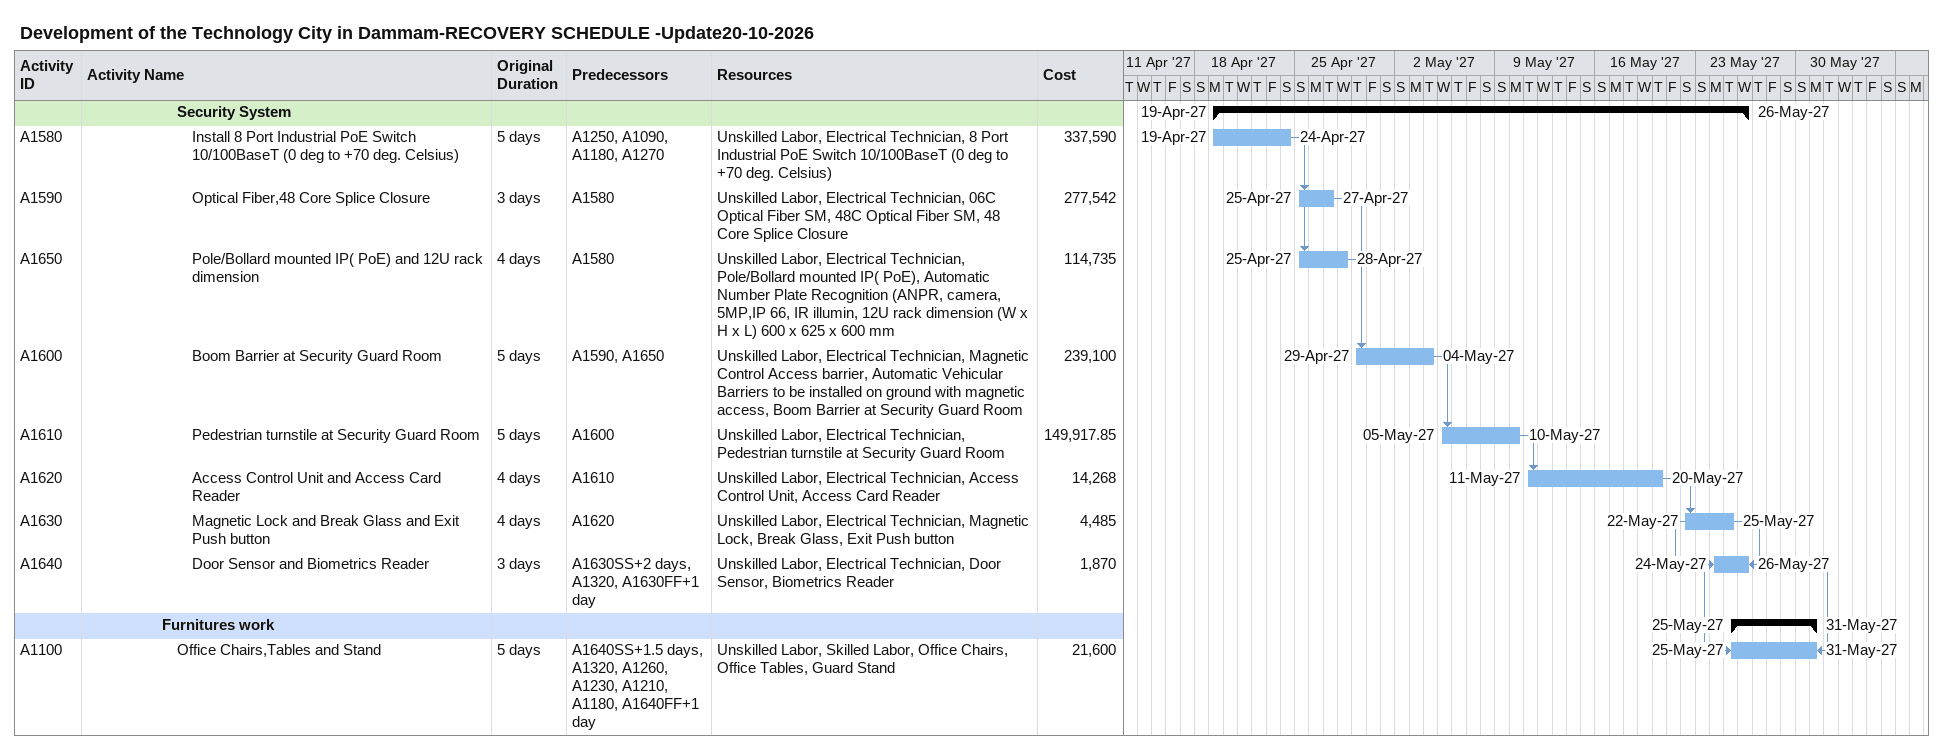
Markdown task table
Development of the Technology City in Dammam-RECOVERY SCHEDULE -Update20-10-2026

| ID | Level | Task | Original duration | Start | Finish | Predecessors | Resources | Cost |
|---|---|---|---|---|---|---|---|---|
|  | 7 | **Security System** |  | 2027-04-19 | 2027-05-26 |  |  |  |
| A1580 | 8 | Install 8 Port Industrial PoE Switch 10/100BaseT (0 deg to +70 deg. Celsius) | 5d | 2027-04-19 | 2027-04-24 | A1250, A1090, A1180, A1270 | Unskilled Labor, Electrical Technician, 8 Port Industrial PoE Switch 10/100BaseT (0 deg to +70 deg. Celsius) | 337590 |
| A1590 | 8 | Optical Fiber,48 Core Splice Closure | 3d | 2027-04-25 | 2027-04-27 | A1580 | Unskilled Labor, Electrical Technician, 06C Optical Fiber SM, 48C Optical Fiber SM, 48 Core Splice Closure | 277542 |
| A1650 | 8 | Pole/Bollard mounted IP( PoE) and 12U rack dimension | 4d | 2027-04-25 | 2027-04-28 | A1580 | Unskilled Labor, Electrical Technician, Pole/Bollard mounted IP( PoE), Automatic Number Plate Recognition (ANPR, camera, 5MP,IP 66, IR illumin, 12U rack dimension (W x H x L) 600 x 625 x 600 mm | 114735 |
| A1600 | 8 | Boom Barrier at Security Guard Room | 5d | 2027-04-29 | 2027-05-04 | A1590, A1650 | Unskilled Labor, Electrical Technician, Magnetic Control Access barrier, Automatic Vehicular Barriers to be installed on ground with magnetic access, Boom Barrier at Security Guard Room | 239100 |
| A1610 | 8 | Pedestrian turnstile at Security Guard Room | 5d | 2027-05-05 | 2027-05-10 | A1600 | Unskilled Labor, Electrical Technician, Pedestrian turnstile at Security Guard Room | 149917.85 |
| A1620 | 8 | Access Control Unit and Access Card Reader | 4d | 2027-05-11 | 2027-05-20 | A1610 | Unskilled Labor, Electrical Technician, Access Control Unit, Access Card Reader | 14268 |
| A1630 | 8 | Magnetic Lock and Break Glass and Exit Push button | 4d | 2027-05-22 | 2027-05-25 | A1620 | Unskilled Labor, Electrical Technician, Magnetic Lock, Break Glass, Exit Push button | 4485 |
| A1640 | 8 | Door Sensor and Biometrics Reader | 3d | 2027-05-24 | 2027-05-26 | A1630SS+2d, A1320, A1630FF+1d | Unskilled Labor, Electrical Technician, Door Sensor, Biometrics Reader | 1870 |
|  | 6 | **Furnitures work** |  | 2027-05-25 | 2027-05-31 |  |  |  |
| A1100 | 7 | Office Chairs,Tables and Stand | 5d | 2027-05-25 | 2027-05-31 | A1640SS+1.5d, A1320, A1260, A1230, A1210, A1180, A1640FF+1d | Unskilled Labor, Skilled Labor, Office Chairs, Office Tables, Guard Stand | 21600 |
